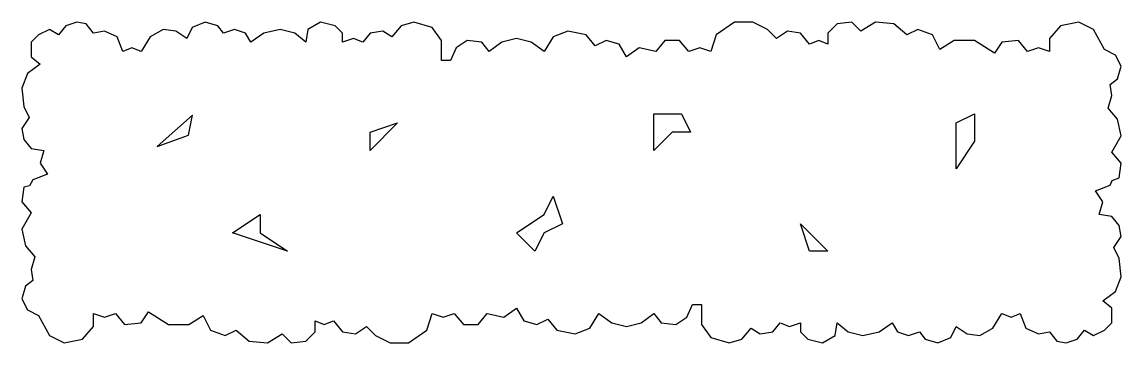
# Model space of a CAD drawing. Extents: x 17000 to 23000, y 22250 to 24000.
import ezdxf

# ---------------------------------------------------------------- set-up
doc = ezdxf.new("R2010")
doc.units = 0
doc.header["$MEASUREMENT"] = 0
doc.layers.get('0').update_dxf_attribs({"linetype": 'CONTINUOUS'})

msp = doc.modelspace()

# ---------------------------------------------------------------- linework, layer by layer
for points in [[(22952.5, 23135), (22990, 23150), (23000, 23230), (22950, 23290), (23000, 23380), (22980, 23470), (22930, 23530), (22950, 23600), (22940, 23660), (22980, 23690), (23000, 23760), (22970, 23820), (22910, 23850), (22850, 23960), (22770, 24000), (22670, 23980), (22610, 23910), (22610, 23840), (22550, 23860), (22490, 23840), (22440, 23900), (22350, 23890), (22310, 23830), (22200, 23900), (22090, 23900), (22010, 23850), (21970, 23930), (21890, 23960), (21830, 23930), (21760, 23990), (21660, 24000), (21580, 23950), (21530, 24000), (21450, 23990), (21400, 23940), (21400, 23880), (21350, 23900), (21300, 23880), (21250, 23940), (21180, 23950), (21120, 23910), (21070, 23960), (20990, 24000), (20890, 24000), (20790, 23930), (20760, 23840), (20700, 23860), (20640, 23840), (20590, 23900), (20510, 23900), (20460, 23840), (20370, 23860), (20300, 23810), (20260, 23880), (20190, 23900), (20130, 23870), (20080, 23930), (19980, 23950), (19900, 23920), (19850, 23840), (19780, 23890), (19700, 23910), (19620, 23890), (19550, 23840), (19510, 23890), (19430, 23900), (19370, 23860), (19340, 23790), (19290, 23790), (19290, 23900), (19240, 23970), (19140, 24000), (19070, 23980), (19020, 23920), (18970, 23950), (18900, 23940), (18860, 23890), (18810, 23910), (18750, 23890), (18750, 23940), (18710, 23980), (18630, 24000), (18560, 23960), (18550, 23890), (18490, 23940), (18410, 23960), (18320, 23940), (18250, 23890), (18220, 23940), (18160, 23960), (18100, 23940), (18070, 23980), (18000, 24000), (17930, 23970), (17900, 23910), (17840, 23950), (17770, 23960), (17700, 23920), (17650, 23840), (17600, 23860), (17550, 23840), (17520, 23920), (17450, 23950), (17390, 23940), (17350, 23990), (17300, 24000), (17240, 23980), (17200, 23930), (17150, 23960), (17090, 23930), (17050, 23890), (17050, 23810), (17100, 23770), (17030, 23720), (17000, 23640), (17010, 23540), (17040, 23480), (17000, 23420), (17010, 23360), (17050, 23310), (17120, 23300), (17100, 23230), (17140, 23170), (17060, 23140), (17040.6, 23106.1), (17010, 23100), (17000, 23020), (17050, 22960), (17000, 22870), (17020, 22780), (17070, 22720), (17050, 22650), (17060, 22590), (17020, 22560), (17000, 22490), (17030, 22430), (17090, 22400), (17150, 22290), (17230, 22250), (17330, 22270), (17390, 22340), (17390, 22410), (17450, 22390), (17510, 22410), (17560, 22350), (17650, 22360), (17690, 22420), (17800, 22350), (17910, 22350), (17990, 22400), (18030, 22320), (18110, 22290), (18170, 22320), (18240, 22260), (18340, 22250), (18420, 22300), (18470, 22250), (18550, 22260), (18600, 22310), (18600, 22370), (18650, 22350), (18700, 22370), (18750, 22310), (18820, 22300), (18880, 22340), (18930, 22290), (19010, 22250), (19110, 22250), (19210, 22320), (19240, 22410), (19300, 22390), (19360, 22410), (19410, 22350), (19490, 22350), (19540, 22410), (19630, 22390), (19700, 22440), (19740, 22370), (19810, 22350), (19870, 22380), (19920, 22320), (20020, 22300), (20100, 22330), (20150, 22410), (20220, 22360), (20300, 22340), (20380, 22360), (20450, 22410), (20490, 22360), (20570, 22350), (20630, 22390), (20660, 22460), (20710, 22460), (20710, 22350), (20760, 22280), (20860, 22250), (20930, 22270), (20980, 22330), (21030, 22300), (21100, 22310), (21140, 22360), (21190, 22340), (21250, 22360), (21250, 22310), (21290, 22270), (21370, 22250), (21440, 22290), (21450, 22360), (21510, 22310), (21590, 22290), (21680, 22310), (21750, 22360), (21780, 22310), (21840, 22290), (21900, 22310), (21930, 22270), (22000, 22250), (22070, 22280), (22100, 22340), (22160, 22300), (22230, 22290), (22300, 22330), (22350, 22410), (22400, 22390), (22450, 22410), (22480, 22330), (22550, 22300), (22610, 22310), (22650, 22260), (22700, 22250), (22760, 22270), (22800, 22320), (22850, 22290), (22910, 22320), (22950, 22360), (22950, 22440), (22900, 22480), (22970, 22530), (23000, 22610), (22990, 22710), (22960, 22770), (23000, 22830), (22990, 22890), (22950, 22940), (22880, 22950), (22900, 23020), (22860, 23080), (22940, 23110)], [(17930.9, 23492.1), (17737.7, 23321.3), (17908.4, 23382.5)], [(20450, 23300), (20450, 23500), (20600, 23500), (20650, 23400), (20550, 23400)], [(22100, 23200), (22100, 23450), (22200, 23500), (22200, 23350)], [(18900, 23300), (18900, 23400), (19050, 23450)], [(19700, 22850), (19850, 22950), (19900, 23050), (19950, 22900), (19850, 22850), (19800, 22750)], [(18300, 22950), (18300, 22850), (18450, 22750), (18150, 22850)], [(21250, 22900), (21400, 22750), (21300, 22750)]]:
    msp.add_lwpolyline(points, close=True)

doc.saveas('drawing.dxf')
